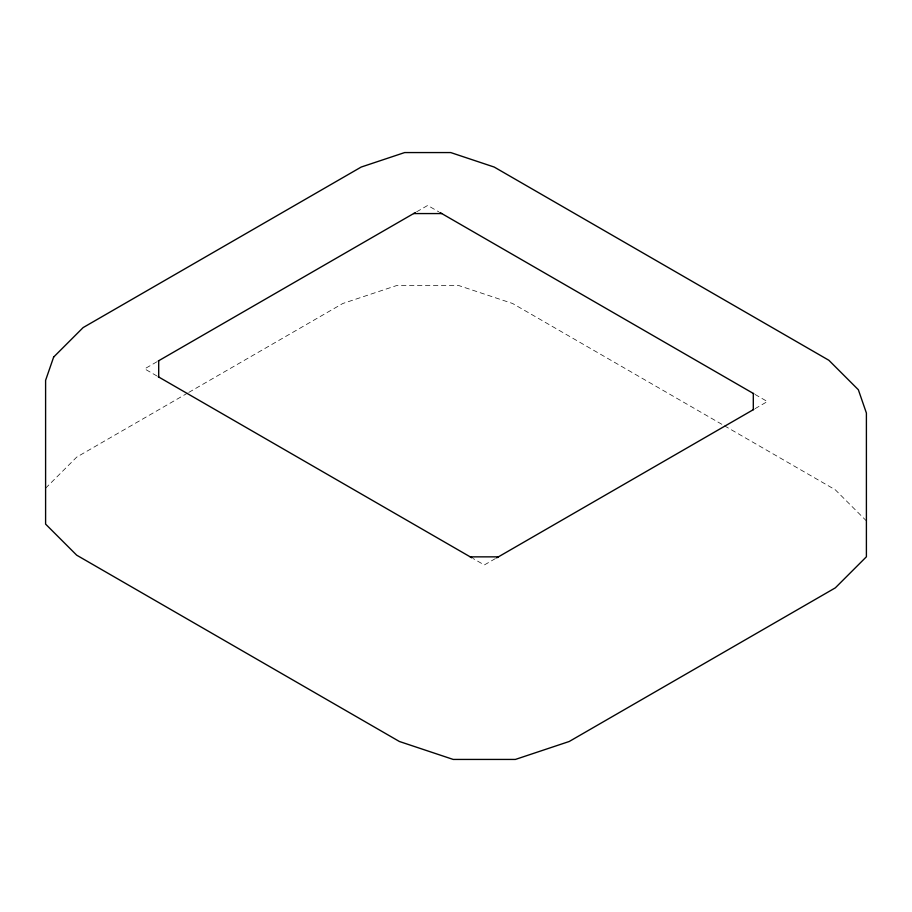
<?xml version="1.0" encoding="UTF-8"?>
<svg xmlns="http://www.w3.org/2000/svg" width="912" height="912" viewBox="0 0 912 912"><rect width="100%" height="100%" fill="white"/><g stroke="black" fill="none" stroke-linecap="round" stroke-linejoin="round"><path stroke-width="0.68" stroke-dasharray="4.56 3.42" d="M45.6 488.205L76.688 457.129L187.553 393.118M156.932 361.768L144.62 368.87L156.932 375.972M416.613 211.835L427.694 205.439L438.775 211.835M188.784 392.399L342.775 303.502L396.606 285.559L458.782 285.559L512.612 303.502L723.227 425.095M495.387 558.589L484.306 564.984L473.225 558.589M755.068 408.656L767.38 401.554L755.068 394.451M724.47 425.813L835.312 489.812L866.4 520.889"/><path stroke-width="1.37" d="M158.164 361.049L415.382 212.542M496.618 557.882L753.836 409.374M413.615 213.568L441.773 213.568M470.227 556.856L498.385 556.856M440.006 212.542L753.836 393.745M158.164 376.69L471.994 557.882M753.301 393.425L753.301 409.682M158.699 360.742L158.699 376.998M53.648 357.071L45.6 380.338L45.6 524.104L76.688 555.18L399.388 741.49L453.218 759.434L515.394 759.434L569.225 741.49L835.312 587.864L866.4 556.787L866.4 413.033L858.352 389.755L828.883 360.286L494.179 167.044L450.733 152.566L404.654 152.566L361.209 167.044L83.117 327.59L53.648 357.071"/></g></svg>
